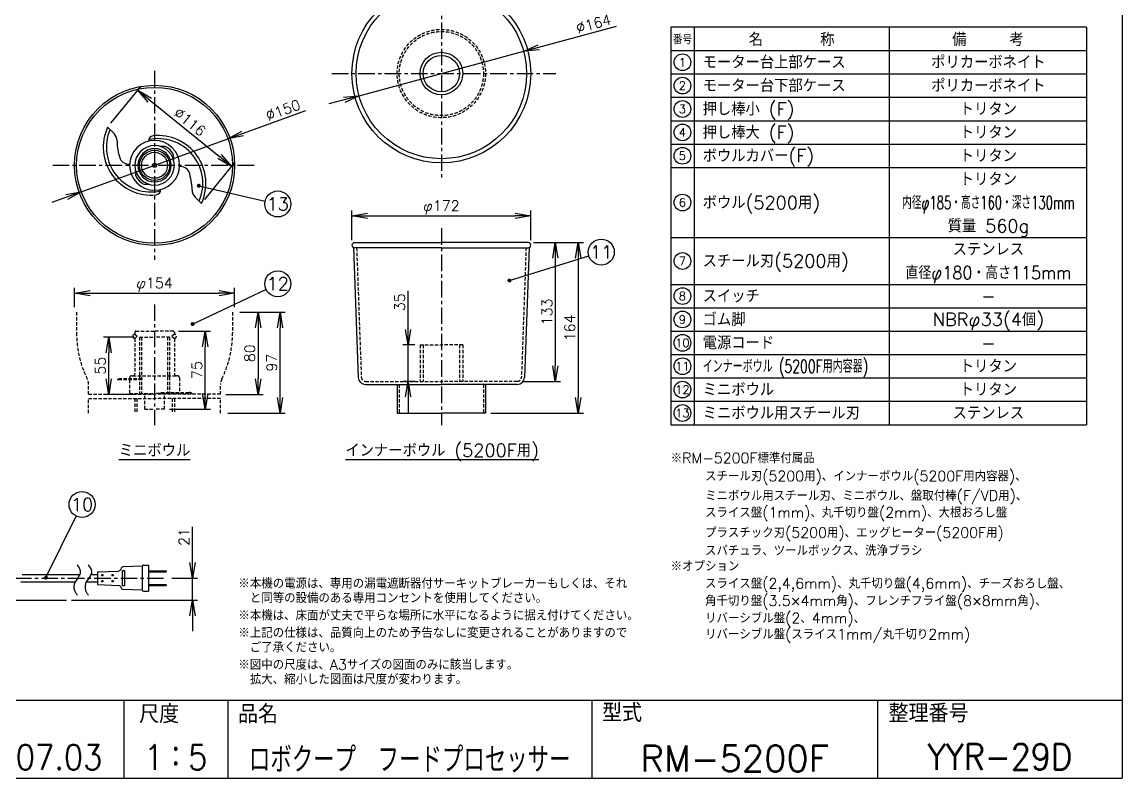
# Model space of a CAD drawing. Extents: x 115 to 2025, y 0 to 1377.
# Drawn here: x 967 to 2025, y 0 to 728 of the extents above; entities that cross this region are included whole.
import ezdxf
from ezdxf.enums import TextEntityAlignment as Align

# ---------------------------------------------------------------- set-up
doc = ezdxf.new("R2010")
doc.units = 0
doc.header["$LTSCALE"] = 0.5
doc.header["$MEASUREMENT"] = 0
doc.header["$PDMODE"] = 3
doc.header["$PDSIZE"] = 2.5
doc.linetypes.add('CENTER', pattern=[50.8, 31.75, -6.35, 6.35, -6.35])
doc.linetypes.add('HIDDEN', pattern=[9.525, 6.35, -3.175])
doc.layers.get('0').update_dxf_attribs({"linetype": 'CONTINUOUS'})
doc.layers.get('Defpoints').update_dxf_attribs({"linetype": 'CONTINUOUS'})
for name, color, linetype in [('DANMEN', 7, 'CONTINUOUS'), ('SIYOU', 7, 'CONTINUOUS'), ('SUNPOU', 7, 'CONTINUOUS'), ('WAKU', 7, 'CONTINUOUS')]:
    doc.layers.add(name, color=color, linetype=linetype)
doc.styles.get("Standard").update_dxf_attribs({"font": 'romans.shx', "bigfont": 'extfont.shx'})
doc.dimstyles.get("Standard").update_dxf_attribs({"dimscale": 5, "dimtxt": 2, "dimasz": 3, "dimexe": 1, "dimexo": 1, "dimgap": 0.6, "dimtad": 3, "dimdec": 0, "dimzin": 0, "dimdsep": 46, "dimtxsty": 'STANDARD', "dimblk": 'OPEN', "dimcen": 1.5, "dimadec": 0, "dimazin": 0, "dimtfac": 1, "dimtdec": 0, "dimtmove": 0, "dimatfit": 0, "dimldrblk": 'OPEN', "dimfxl": 1, "dimtolj": 1, "dimtzin": 0, "dimarcsym": 0})

# ---------------------------------------------------------------- blocks, each defined once
blk = doc.blocks.new('_OPEN')
at = {"color": 0, "linetype": 'ByBlock'}
for p, q in [((-1, 0.167), (0, 0)), ((0, 0), (-1, -0.167)), ((0, 0), (-1, 0))]:
    blk.add_line(p, q, dxfattribs=at)
blk = doc.blocks.new('*D15')
at = {"layer": 'Defpoints', "color": 0}
for p in [(1112.6, 430), (1143.3, 430), (1104.1, 355)]:
    blk.add_point(p, dxfattribs=at)
at = {"layer": 'SUNPOU', "color": 0, "lineweight": -2}
for p, q in [((1117.6, 430), (1148.3, 430)), ((1143.3, 370), (1143.3, 415)), ((1109.1, 355), (1148.3, 355))]:
    blk.add_line(p, q, dxfattribs=at)
at = {"layer": 'SUNPOU', "color": 0, "lineweight": -2, "xscale": 15, "yscale": 15, "zscale": 15}
for p, rotation in [((1143.3, 430), 90), ((1143.3, 355), 270)]:
    blk.add_blockref('_OPEN', p, dxfattribs=dict(at, rotation=rotation))
at = {"layer": 'SUNPOU', "color": 0, "insert": (1135.3, 392.5), "char_height": 10, "attachment_point": 5, "rotation": 90}
blk.add_mtext('\\A1;75', dxfattribs=at)
blk = doc.blocks.new('*D14')
at = {"layer": 'Defpoints', "color": 0}
for p in [(1171.6, 448.2), (1215.3, 448.2), (1160.1, 351.2)]:
    blk.add_point(p, dxfattribs=at)
at = {"layer": 'SUNPOU', "color": 0, "lineweight": -2}
for p, q in [((1176.6, 448.2), (1220.3, 448.2)), ((1215.3, 366.2), (1215.3, 433.2)), ((1165.1, 351.2), (1220.3, 351.2))]:
    blk.add_line(p, q, dxfattribs=at)
at = {"layer": 'SUNPOU', "color": 0, "lineweight": -2, "xscale": 15, "yscale": 15, "zscale": 15}
for p, rotation in [((1215.3, 448.2), 90), ((1215.3, 351.2), 270)]:
    blk.add_blockref('_OPEN', p, dxfattribs=dict(at, rotation=rotation))
at = {"layer": 'SUNPOU', "color": 0, "insert": (1207.3, 399.7), "char_height": 10, "attachment_point": 5, "rotation": 90}
blk.add_mtext('\\A1;97', dxfattribs=at)
blk = doc.blocks.new('*D13')
at = {"layer": 'Defpoints', "color": 0}
for p in [(1171.6, 466.6), (1017.6, 448.2), (1171.6, 448.2)]:
    blk.add_point(p, dxfattribs=at)
at = {"layer": 'SUNPOU', "color": 0, "lineweight": -2}
for p, q in [((1017.6, 453.2), (1017.6, 471.6)), ((1032.6, 466.6), (1156.6, 466.6)), ((1171.6, 453.2), (1171.6, 471.6))]:
    blk.add_line(p, q, dxfattribs=at)
at = {"layer": 'SUNPOU', "color": 0, "lineweight": -2, "xscale": 15, "yscale": 15, "zscale": 15, "rotation": 180}
blk.add_blockref('_OPEN', (1017.6, 466.6), dxfattribs=at)
at = {"layer": 'SUNPOU', "color": 0, "lineweight": -2, "xscale": 15, "yscale": 15, "zscale": 15}
blk.add_blockref('_OPEN', (1171.6, 466.6), dxfattribs=at)
at = {"layer": 'SUNPOU', "color": 0, "insert": (1094.6, 474.6), "char_height": 10, "attachment_point": 5}
blk.add_mtext('\\A1;φ154', dxfattribs=at)
blk = doc.blocks.new('*D12')
at = {"layer": 'Defpoints', "color": 0}
for p in [(1165.2, 615.1), (1024.1, 564.1)]:
    blk.add_point(p, dxfattribs=at)
at = {"layer": 'SUNPOU', "color": 0, "lineweight": -2}
for p, q in [((1179.3, 620.2), (1240.1, 642.2)), ((1024.1, 564.1), (1165.2, 615.1)), ((1010, 559), (995.9, 553.9))]:
    blk.add_line(p, q, dxfattribs=at)
at = {"layer": 'SUNPOU', "color": 0, "lineweight": -2, "xscale": 15, "yscale": 15, "zscale": 15}
for p, rotation in [((1165.2, 615.1), 199.8723469906799), ((1024.1, 564.1), 19.87234699067992)]:
    blk.add_blockref('_OPEN', p, dxfattribs=dict(at, rotation=rotation))
at = {"layer": 'SUNPOU', "color": 0, "insert": (1218.2, 642.8), "char_height": 10, "attachment_point": 5, "rotation": 19.8723}
blk.add_mtext('\\A1;∅150', dxfattribs=at)
blk = doc.blocks.new('*D11')
at = {"layer": 'Defpoints', "color": 0}
for p in [(1049.5, 626.2), (1168.7, 588.5), (1139.8, 552.9)]:
    blk.add_point(p, dxfattribs=at)
at = {"layer": 'SUNPOU', "color": 0, "lineweight": -2}
for p, q in [((1052.7, 630.1), (1081.6, 665.7)), ((1090.1, 652.4), (1157, 598)), ((1142.9, 556.8), (1171.8, 592.4))]:
    blk.add_line(p, q, dxfattribs=at)
at = {"layer": 'SUNPOU', "color": 0, "lineweight": -2, "xscale": 15, "yscale": 15, "zscale": 15}
for p, rotation in [((1078.4, 661.8), 140.9130941535423), ((1168.7, 588.5), 320.9130941535422)]:
    blk.add_blockref('_OPEN', p, dxfattribs=dict(at, rotation=rotation))
at = {"layer": 'SUNPOU', "color": 0, "insert": (1128.6, 631.4), "char_height": 10, "attachment_point": 5, "rotation": 320.9131}
blk.add_mtext('\\A1;%%C116', dxfattribs=at)
blk = doc.blocks.new('*D43')
at = {"layer": 'Defpoints', "color": 0}
for p in [(1456.4, 541), (1284.4, 512.7), (1456.4, 512.7)]:
    blk.add_point(p, dxfattribs=at)
at = {"layer": 'SUNPOU', "color": 0, "lineweight": -2}
for p, q in [((1284.4, 517.7), (1284.4, 546)), ((1299.4, 541), (1441.4, 541)), ((1456.4, 517.7), (1456.4, 546))]:
    blk.add_line(p, q, dxfattribs=at)
at = {"layer": 'SUNPOU', "color": 0, "lineweight": -2, "xscale": 15, "yscale": 15, "zscale": 15, "rotation": 180}
blk.add_blockref('_OPEN', (1284.4, 541), dxfattribs=at)
at = {"layer": 'SUNPOU', "color": 0, "lineweight": -2, "xscale": 15, "yscale": 15, "zscale": 15}
blk.add_blockref('_OPEN', (1456.4, 541), dxfattribs=at)
at = {"layer": 'SUNPOU', "color": 0, "insert": (1370.4, 549), "char_height": 10, "attachment_point": 5}
blk.add_mtext('\\A1;φ172', dxfattribs=at)
blk = doc.blocks.new('*D44')
at = {"layer": 'Defpoints', "color": 0}
for p in [(1453.9, 515.2), (1412.9, 351.2), (1502, 351.2)]:
    blk.add_point(p, dxfattribs=at)
at = {"layer": 'SUNPOU', "color": 0, "lineweight": -2}
for p, q in [((1458.9, 515.2), (1507, 515.2)), ((1502, 500.2), (1502, 366.2)), ((1417.9, 351.2), (1507, 351.2))]:
    blk.add_line(p, q, dxfattribs=at)
at = {"layer": 'SUNPOU', "color": 0, "lineweight": -2, "xscale": 15, "yscale": 15, "zscale": 15}
for p, rotation in [((1502, 515.2), 90), ((1502, 351.2), 270)]:
    blk.add_blockref('_OPEN', p, dxfattribs=dict(at, rotation=rotation))
at = {"layer": 'SUNPOU', "color": 0, "insert": (1494, 433.2), "char_height": 10, "attachment_point": 5, "rotation": 90}
blk.add_mtext('\\A1;164', dxfattribs=at)
blk = doc.blocks.new('*D45')
at = {"layer": 'Defpoints', "color": 0}
for p in [(1449.6, 699.3), (1291.3, 656.5)]:
    blk.add_point(p, dxfattribs=at)
at = {"layer": 'SUNPOU', "color": 0, "lineweight": -2}
for p, q in [((1464.1, 703.2), (1538.8, 723.4)), ((1291.3, 656.5), (1449.6, 699.3)), ((1276.8, 652.6), (1262.3, 648.7))]:
    blk.add_line(p, q, dxfattribs=at)
at = {"layer": 'SUNPOU', "color": 0, "lineweight": -2, "xscale": 15, "yscale": 15, "zscale": 15}
for p, rotation in [((1449.6, 699.3), 195.1323483495755), ((1291.3, 656.5), 15.13234834957551)]:
    blk.add_blockref('_OPEN', p, dxfattribs=dict(at, rotation=rotation))
at = {"layer": 'SUNPOU', "color": 0, "insert": (1516.8, 725.8), "char_height": 10, "attachment_point": 5, "rotation": 15.1323}
blk.add_mtext('\\A1;∅164', dxfattribs=at)
blk = doc.blocks.new('*D52')
at = {"layer": 'Defpoints', "color": 0}
for p in [(1106.3, 192.3), (1131, 192.3), (1009.8, 171.2)]:
    blk.add_point(p, dxfattribs=at)
at = {"layer": 'SUNPOU', "color": 0, "lineweight": -2}
for p, q in [((1131, 207.3), (1131, 241.6)), ((1111.3, 192.3), (1136, 192.3)), ((1131, 171.2), (1131, 192.3)), ((1014.8, 171.2), (1136, 171.2)), ((1131, 156.2), (1131, 141.2))]:
    blk.add_line(p, q, dxfattribs=at)
at = {"layer": 'SUNPOU', "color": 0, "lineweight": -2, "xscale": 15, "yscale": 15, "zscale": 15}
for p, rotation in [((1131, 192.3), 270), ((1131, 171.2), 90)]:
    blk.add_blockref('_OPEN', p, dxfattribs=dict(at, rotation=rotation))
at = {"layer": 'SUNPOU', "color": 0, "insert": (1123, 232), "char_height": 10, "attachment_point": 5, "rotation": 90}
blk.add_mtext('\\A1;21', dxfattribs=at)
blk = doc.blocks.new('*D60')
at = {"color": 0, "lineweight": -2}
for p, q in [((1458.9, 515.2), (1485, 515.2)), ((1480, 500.2), (1480, 396.7)), ((1448.4, 381.7), (1485, 381.7))]:
    blk.add_line(p, q, dxfattribs=at)
at = {"layer": 'Defpoints', "color": 0}
for p in [(1453.9, 515.2), (1443.4, 381.7), (1480, 381.7)]:
    blk.add_point(p, dxfattribs=at)
at = {"color": 0, "lineweight": -2, "xscale": 15, "yscale": 15, "zscale": 15}
for p, rotation in [((1480, 515.2), 90), ((1480, 381.7), 270)]:
    blk.add_blockref('_OPEN', p, dxfattribs=dict(at, rotation=rotation))
at = {"color": 0, "insert": (1472, 448.5), "char_height": 10, "attachment_point": 5, "rotation": 90}
blk.add_mtext('\\A1;133', dxfattribs=at)
blk = doc.blocks.new('*D61')
at = {"color": 0, "lineweight": -2}
for p, q in [((1338.4, 431.7), (1338.4, 468.9)), ((1344.9, 416.7), (1333.4, 416.7)), ((1338.4, 381.7), (1338.4, 416.7)), ((1344.9, 381.7), (1333.4, 381.7)), ((1338.4, 366.7), (1338.4, 351.7))]:
    blk.add_line(p, q, dxfattribs=at)
at = {"layer": 'Defpoints', "color": 0}
for p in [(1338.4, 416.7), (1349.9, 416.7), (1349.9, 381.7)]:
    blk.add_point(p, dxfattribs=at)
at = {"color": 0, "lineweight": -2, "xscale": 15, "yscale": 15, "zscale": 15}
for p, rotation in [((1338.4, 416.7), 270), ((1338.4, 381.7), 90)]:
    blk.add_blockref('_OPEN', p, dxfattribs=dict(at, rotation=rotation))
at = {"color": 0, "insert": (1330.4, 457.8), "char_height": 10, "attachment_point": 5, "rotation": 90}
blk.add_mtext('\\A1;35', dxfattribs=at)
blk = doc.blocks.new('*D62')
at = {"color": 0, "lineweight": -2}
for p, q in [((1176.6, 448.2), (1199.2, 448.2)), ((1194.2, 433.2), (1194.2, 384.2)), ((1163.1, 369.2), (1199.2, 369.2))]:
    blk.add_line(p, q, dxfattribs=at)
at = {"layer": 'Defpoints', "color": 0}
for p in [(1171.6, 448.2), (1158.1, 369.2), (1194.2, 369.2)]:
    blk.add_point(p, dxfattribs=at)
at = {"color": 0, "lineweight": -2, "xscale": 15, "yscale": 15, "zscale": 15}
for p, rotation in [((1194.2, 448.2), 90), ((1194.2, 369.2), 270)]:
    blk.add_blockref('_OPEN', p, dxfattribs=dict(at, rotation=rotation))
at = {"color": 0, "insert": (1186.2, 408.7), "char_height": 10, "attachment_point": 5, "rotation": 90}
blk.add_mtext('\\A1;80', dxfattribs=at)
blk = doc.blocks.new('*D63')
at = {"color": 0, "lineweight": -2}
for p, q in [((1075.1, 424.2), (1045.5, 424.2)), ((1050.5, 384.2), (1050.5, 409.2)), ((1075.1, 369.2), (1045.5, 369.2))]:
    blk.add_line(p, q, dxfattribs=at)
at = {"layer": 'Defpoints', "color": 0}
for p in [(1050.5, 424.2), (1080.1, 424.2), (1080.1, 369.2)]:
    blk.add_point(p, dxfattribs=at)
at = {"color": 0, "lineweight": -2, "xscale": 15, "yscale": 15, "zscale": 15}
for p, rotation in [((1050.5, 424.2), 90), ((1050.5, 369.2), 270)]:
    blk.add_blockref('_OPEN', p, dxfattribs=dict(at, rotation=rotation))
at = {"color": 0, "insert": (1042.5, 396.7), "char_height": 10, "attachment_point": 5, "rotation": 90}
blk.add_mtext('\\A1;55', dxfattribs=at)

msp = doc.modelspace()

# ---------------------------------------------------------------- linework, layer by layer
at = {"color": 2}
for p, q in [((1055.64, 620.1), (1049.5, 626.24)), ((1104.73, 607.58), (1099.92, 607.83)), ((1112.63, 599.68), (1112.88, 594.87)), ((1076.63, 579.48), (1076.38, 584.29)), ((1084.53, 571.58), (1089.34, 571.33)), ((1133.62, 559.06), (1139.76, 552.92)), ((1285.93, 510.42), (1290.44, 385.46)), ((1286.93, 515.21), (1370.43, 515.21)), ((1370.43, 510.21), (1286.93, 510.21)), ((1453.93, 515.21), (1370.43, 515.21)), ((1370.43, 510.21), (1453.93, 510.21)), ((1454.93, 510.42), (1450.42, 385.46)), ((1297.43, 378.71), (1370.43, 378.71)), ((1327.93, 378.71), (1327.93, 351.21)), ((1443.42, 378.71), (1370.43, 378.71)), ((1412.93, 378.71), (1412.93, 351.21)), ((1327.93, 351.21), (1370.43, 351.21)), ((1412.93, 351.21), (1370.43, 351.21)), ((1082.79, 203.98), (1064.18, 203.25)), ((1082.79, 180.62), (1064.18, 181.35))]:
    msp.add_line(p, q, dxfattribs=at)
msp.add_lwpolyline([(1063.89, 199.7), (1065.71, 199.7), (1065.71, 184.9), (1063.89, 184.9)], close=True, dxfattribs=at)
for centre, radius in [((1370.43, 677.89), 86), ((1370.43, 677.89), 82), ((1370.43, 677.89), 20.5), ((1370.43, 677.89), 17.5), ((1094.63, 589.58), 77), ((1094.63, 589.58), 75), ((1094.63, 589.58), 14.5), ((1094.63, 589.58), 12.5), ((1094.63, 589.58), 2), ((1044.43, 195.19), 0.75), ((1054.43, 195.19), 0.75), ((1044.43, 189.41), 0.75), ((1054.43, 189.41), 0.75)]:
    msp.add_circle(centre, radius, dxfattribs=at)
for centre, radius, start, end in [((1091.3, 606.96), 46.03, 155.23559, 275.93568), ((1091.3, 606.96), 43.03, 156.71525, 282.07433), ((1048.57, 613.03), 10, 0.31542, 45), ((1094.63, 589.58), 24, 315, 135), ((1093.8, 613.03), 5, 96.86513, 181.89281), ((1097.96, 572.2), 43.03, 336.71525, 102.07433), ((1097.96, 572.2), 46.03, 335.23559, 95.93568), ((1112.15, 613.38), 53.58, 180.31542, 199.11383), ((1094.63, 589.58), 24, 135, 315), ((1094.63, 589.58), 19, 135, 315), ((1094.63, 589.58), 19, 315, 135), ((1094.63, 589.58), 16, 315, 135), ((1104.57, 604.58), 3, 56.45825, 87.01668), ((1094.63, 589.58), 21, 33.54175, 56.45825), ((1069.44, 599.61), 8.77, 205.53945, 278.06815), ((1094.63, 589.58), 16, 135, 315), ((1109.63, 599.53), 3, 2.98332, 33.54175), ((1119.82, 579.55), 8.77, 25.53945, 98.06815), ((1077.11, 565.78), 53.58, 0.31542, 19.11383), ((1079.63, 579.63), 3, 182.98332, 213.54175), ((1094.63, 589.58), 21, 213.54175, 236.45825), ((1084.68, 574.58), 3, 236.45825, 267.01668), ((1095.46, 566.13), 5, 276.86513, 1.89281), ((1140.69, 566.13), 10, 180.31542, 225), ((1286.93, 512.71), 2.5, 90, 270), ((1453.93, 512.71), 2.5, 270, 90), ((1297.43, 385.71), 7, 182.07488, 270), ((1443.42, 385.71), 7, 270, 357.92512), ((1059.6, 202.51), 3.34, 278.34174, 352.96053), ((1064.38, 201.76), 1.5, 97.84918, 166.99512), ((1059.6, 182.09), 3.34, 7.03947, 81.65826), ((1064.38, 182.83), 1.5, 193.00488, 262.15082)]:
    msp.add_arc(centre, radius, start, end, dxfattribs=at)
at = {"layer": 'DANMEN', "color": 2, "linetype": 'CENTER'}
for p, q in [((1370.43, 777.9), (1370.43, 574.71)), ((1094.63, 680.61), (1094.63, 498.55)), ((1265.1, 677.89), (1480.6, 677.89)), ((996.73, 589.58), (1192.53, 589.58)), ((1370.43, 529.07), (1370.43, 339.48)), ((1094.63, 455.76), (1094.63, 339.48)), ((960.42, 192.3), (1106.32, 192.3))]:
    msp.add_line(p, q, dxfattribs=at)
at = {"layer": 'DANMEN', "color": 2, "linetype": 'HIDDEN'}
for p, q in [((1288.94, 510.21), (1293.43, 385.57)), ((1451.93, 510.53), (1447.42, 385.57)), ((1019.63, 448.21), (1019.63, 428.21)), ((1169.63, 448.21), (1169.63, 428.21)), ((1075.63, 429.02), (1075.63, 427.02)), ((1075.63, 427.02), (1077.99, 425.02)), ((1077.99, 425.02), (1075.63, 423.02)), ((1076.63, 430.02), (1094.63, 430.02)), ((1080.13, 424.21), (1094.63, 424.21)), ((1080.13, 424.21), (1080.13, 369.21)), ((1082.13, 424.21), (1082.13, 369.21)), ((1112.63, 430.02), (1094.63, 430.02)), ((1109.13, 424.21), (1094.63, 424.21)), ((1107.13, 424.21), (1107.13, 369.21)), ((1109.13, 424.21), (1109.13, 369.21)), ((1113.63, 427.02), (1111.27, 425.02)), ((1111.27, 425.02), (1113.63, 423.02)), ((1113.63, 429.02), (1113.63, 427.02)), ((1075.63, 423.02), (1075.63, 389.02)), ((1113.63, 423.02), (1113.63, 389.02)), ((1349.93, 416.71), (1370.43, 416.71)), ((1349.93, 416.71), (1349.93, 381.71)), ((1352.93, 416.71), (1352.93, 381.71)), ((1390.93, 416.71), (1370.43, 416.71)), ((1387.93, 416.71), (1387.93, 381.71)), ((1390.93, 416.71), (1390.93, 381.71)), ((1082.29, 383.02), (1058.53, 383.02)), ((1082.29, 384.02), (1061.61, 384.02)), ((1070.63, 385.02), (1070.63, 384.02)), ((1070.63, 383.02), (1070.63, 370.02)), ((1072.63, 387.02), (1073.63, 387.02)), ((1073.63, 387.02), (1115.63, 387.02)), ((1082.29, 384.02), (1082.29, 383.02)), ((1116.63, 387.02), (1115.63, 387.02)), ((1118.63, 385.02), (1118.63, 371.02)), ((1297.43, 381.71), (1370.43, 381.71)), ((1443.42, 381.71), (1370.43, 381.71)), ((1031.13, 369.21), (1031.13, 378.82)), ((1100.62, 371.02), (1127.73, 371.02)), ((1100.62, 371.02), (1100.62, 370.02)), ((1158.13, 369.21), (1158.13, 378.82)), ((1329.93, 378.71), (1329.93, 351.21)), ((1410.93, 378.71), (1410.93, 351.21)), ((1031.13, 369.21), (1094.63, 369.21)), ((1031.13, 351.21), (1031.13, 365.21)), ((1031.13, 365.21), (1094.63, 365.21)), ((1070.63, 370.02), (1094.63, 370.02)), ((1075.63, 365.21), (1075.63, 351.21)), ((1077.63, 365.21), (1077.63, 351.21)), ((1085.13, 355.02), (1085.13, 370.02)), ((1118.63, 370.02), (1094.63, 370.02)), ((1158.13, 369.21), (1094.63, 369.21)), ((1158.13, 365.21), (1094.63, 365.21)), ((1100.62, 370.02), (1130.73, 370.02)), ((1104.13, 355.02), (1104.13, 370.02)), ((1111.63, 365.21), (1111.63, 351.21)), ((1113.63, 365.21), (1113.63, 351.21)), ((1158.13, 351.21), (1158.13, 365.21)), ((1085.13, 355.02), (1094.63, 355.02)), ((1104.13, 355.02), (1094.63, 355.02))]:
    msp.add_line(p, q, dxfattribs=at)
at = {"layer": 'DANMEN', "color": 2}
for p, q in [((1082.63, 203.3), (1082.63, 181.3)), ((1084.13, 204.8), (1088.63, 204.8)), ((1088.63, 204.8), (1088.63, 179.8)), ((967.19, 195.8), (1022.58, 195.8)), ((1033.27, 195.8), (1039.65, 195.8)), ((1039.71, 198.3), (1060.09, 199.2)), ((1039.71, 198.3), (1039.71, 186.3)), ((1088.63, 199.3), (1105.63, 199.3)), ((1088.63, 198.3), (1105.63, 198.3)), ((1105.63, 199.3), (1105.63, 198.3)), ((966.04, 188.8), (1018.28, 188.8)), ((1028.97, 188.8), (1039.65, 188.8)), ((1039.71, 186.3), (1060.09, 185.4)), ((1088.63, 186.3), (1105.63, 186.3)), ((1088.63, 185.3), (1105.63, 185.3)), ((1105.63, 186.3), (1105.63, 185.3)), ((203.73, 171.25), (1009.78, 171.25)), ((1084.13, 179.8), (1088.63, 179.8))]:
    msp.add_line(p, q, dxfattribs=at)
at = {"layer": 'DANMEN', "color": 2, "linetype": 'HIDDEN'}
for radius in [42.5, 40.5]:
    msp.add_circle((1370.43, 677.89), radius, dxfattribs=at)
for centre, radius, start, end in [((1118.68, 428.03), 99.05, 179.89673, 206.30589), ((1075.63, 425.02), 2, 90, 270), ((1076.63, 429.02), 1, 90, 180), ((1112.63, 429.02), 1, 0, 90), ((1113.63, 425.02), 2, 270, 90), ((1070.58, 428.03), 99.05, 333.69411, 0.10327), ((1019.13, 378.82), 12, 0, 26.30589), ((1061.69, 378.52), 5.5, 90.80308, 125.10382), ((1072.63, 385.02), 2, 90, 180), ((1073.63, 389.02), 2, 270, 0), ((1115.63, 389.02), 2, 180, 270), ((1116.63, 385.02), 2, 0, 90), ((1170.13, 378.82), 12, 153.69411, 180), ((1297.43, 385.71), 4, 182.07488, 270), ((1443.42, 385.71), 4, 270, 357.92512), ((1127.56, 365.5), 5.52, 54.93218, 88.19793)]:
    msp.add_arc(centre, radius, start, end, dxfattribs=at)
at = {"layer": 'DANMEN', "color": 2}
for centre, start, end in [((1084.13, 203.3), 90, 180), ((1084.13, 181.3), 180, 270)]:
    msp.add_arc(centre, 1.5, start, end, dxfattribs=at)
for points in [[(1020.07, 205.13), (1021.55, 203.2), (1024.49, 199.36), (1021.21, 192.6), (1016.3, 187.08), (1017.16, 179.77), (1019.71, 176.68), (1020.38, 175.86)], [(1030.75, 205.13), (1032.23, 203.2), (1035.18, 199.36), (1031.89, 192.6), (1026.99, 187.08), (1027.84, 179.77), (1030.39, 176.68), (1031.07, 175.86)]]:
    msp.add_open_spline(points, degree=3, knots=[0, 0, 0, 0, 6.7451088, 13.4014565, 20.0286772, 28.8742513, 32.0623125, 32.0623125, 32.0623125, 32.0623125], dxfattribs=at)
at = {"layer": 'SIYOU', "color": 6}
for p, q in [((1591.01, 722.5), (1591.01, 340)), ((1991.01, 722.5), (1591.01, 722.5)), ((1991.01, 722.5), (1991.01, 340)), ((1591.01, 340), (1991.01, 340))]:
    msp.add_line(p, q, dxfattribs=at)
at = {"layer": 'SIYOU', "color": 7}
for p, q in [((1613.51, 722.5), (1613.51, 340)), ((1801.01, 722.5), (1801.01, 340)), ((1591.01, 700), (1991.01, 700)), ((1591.01, 677.5), (1991.01, 677.5)), ((1591.01, 655), (1991.01, 655)), ((1591.01, 632.5), (1991.01, 632.5)), ((1591.01, 610), (1991.01, 610)), ((1591.01, 587.5), (1991.01, 587.5)), ((1591.01, 520), (1991.01, 520)), ((1591.01, 475), (1991.01, 475)), ((1591.01, 452.5), (1991.01, 452.5)), ((1591.01, 430), (1991.01, 430)), ((1591.01, 407.5), (1991.01, 407.5)), ((1591.01, 385), (1991.01, 385)), ((1591.01, 362.5), (1991.01, 362.5))]:
    msp.add_line(p, q, dxfattribs=at)
at = {"layer": 'SIYOU', "color": 1}
for centre in [(1602.26, 688.75), (1602.26, 666.25), (1602.26, 643.75), (1602.26, 621.25), (1602.26, 598.75), (1602.26, 553.75), (1602.26, 497.5), (1602.26, 463.75), (1602.26, 441.25), (1602.26, 418.75), (1602.26, 396.25), (1602.26, 373.75), (1602.26, 351.25)]:
    msp.add_circle(centre, 8.04, dxfattribs=at)
at = {"layer": 'SUNPOU'}
for centre in [(1213.07, 552.38), (1524.25, 506.08), (1213.07, 475.57), (1024.87, 263.18)]:
    msp.add_circle(centre, 12.5, dxfattribs=at)
at = {"layer": 'WAKU', "color": 6}
for p, q in [((2025, 1376.75), (2025, 0)), ((115, 75), (2025, 75)), ((115, 0), (2025, 0))]:
    msp.add_line(p, q, dxfattribs=at)
at = {"layer": 'WAKU', "color": 7}
for p, q in [((1065, 75), (1065, 0)), ((1165, 75), (1165, 0)), ((1515, 75), (1515, 0)), ((1790, 75), (1790, 0))]:
    msp.add_line(p, q, dxfattribs=at)

# ---------------------------------------------------------------- texts
at = {"layer": 'SIYOU', "color": 1}
for s, height, p in [('番号', 8.036, (1602.26, 711.25)), ('名\u3000\u3000\u3000\u3000称', 12.5, (1707.26, 711.25)), ('備\u3000\u3000\u3000考', 12.5, (1896.01, 711.25)), ('1', 8.04, (1602.26, 688.75)), ('2', 8.04, (1602.26, 666.25)), ('3', 8.04, (1602.26, 643.75)), ('4', 8.04, (1602.26, 621.25)), ('5', 8.04, (1602.26, 598.75)), ('6', 8.04, (1602.26, 553.75)), ('7', 8.04, (1602.26, 497.5)), ('8', 8.04, (1602.26, 463.75)), ('9', 8.04, (1602.26, 441.25)), ('10', 8.036, (1602.26, 418.75)), ('11', 8.036, (1602.26, 396.25)), ('12', 8.036, (1602.26, 373.75)), ('13', 8.036, (1602.26, 351.25))]:
    msp.add_text(s, height=height, dxfattribs=at).set_placement(p, align=Align.MIDDLE)
for s, p in [('モーター台上部ケース', (1621.72, 688.75)), ('モーター台下部ケース', (1621.72, 666.25)), ('押し棒小 (F)', (1621.72, 643.75)), ('押し棒大 (F)', (1621.72, 621.25)), ('ボウルカバー(F)', (1621.72, 598.75)), ('ボウル(5200用)', (1621.72, 553.75)), ('スチール刃(5200用)', (1621.72, 497.5)), ('スイッチ', (1621.72, 463.75)), ('ゴム脚', (1621.72, 441.25)), ('電源コード', (1621.72, 418.75)), ('ミニボウル', (1621.72, 373.75)), ('ミニボウル用スチール刃', (1621.72, 351.25))]:
    msp.add_text(s, height=12.5, dxfattribs=at).set_placement(p, align=Align.MIDDLE_LEFT)
for s, p in [('ポリカーボネイト', (1896.49, 688.77)), ('ポリカーボネイト', (1896.49, 666.27)), ('トリタン', (1896.49, 643.77)), ('トリタン', (1896.49, 621.27)), ('トリタン', (1896.49, 598.77)), ('トリタン', (1896.49, 576.27)), ('質量 560g', (1896.49, 531.27)), ('ステンレス', (1896.49, 508.77)), ('-', (1896.49, 463.77)), ('NBRφ33(4個)', (1896.49, 441.27)), ('-', (1896.49, 418.77)), ('トリタン', (1896.49, 396.27)), ('トリタン', (1896.49, 373.77)), ('ステンレス', (1896.49, 351.27))]:
    msp.add_text(s, height=12.5, dxfattribs=at).set_placement(p, align=Align.MIDDLE_CENTER)
for s, width, p in [('内径φ185・高さ160・深さ130mm', 0.65, (1896.49, 553.77)), ('直径φ180・高さ115mm', 0.9, (1896.49, 486.27))]:
    msp.add_text(s, height=12.5, dxfattribs=dict(at, width=width)).set_placement(p, align=Align.MIDDLE_CENTER)
at = {"layer": 'SIYOU', "color": 1, "width": 0.7}
msp.add_text('インナーボウル (5200F用内容器)', height=12.5, dxfattribs=at).set_placement((1621.72, 396.25), align=Align.MIDDLE_LEFT)
at = {"layer": 'SIYOU', "color": 1}
for s, p in [('%%Uミニボウル', (1094.63, 309.04)), ('%%Uインナーボウル (5200F用)', (1371.15, 309.04))]:
    msp.add_text(s, height=12.5, dxfattribs=at).set_placement(p, align=Align.CENTER)
for s, p in [('※RM-5200F標準付属品', (1591.01, 302.94)), ('\u3000\u3000\u3000スチール刃(5200用)、インナーボウル(5200F用内容器)、', (1591.01, 285.56)), ('\u3000\u3000\u3000ミニボウル用スチール刃、ミニボウル、盤取付棒(F/VD用)、', (1591.01, 266.72)), ('\u3000\u3000\u3000スライス盤(1mm)、丸千切り盤(2mm)、大根おろし盤', (1591.01, 250.56)), ('\u3000\u3000\u3000プラスチック刃(5200用)、エッグヒーター(5200F用)', (1591.01, 231.17)), ('\u3000\u3000\u3000スパチュラ、ツールボックス、洗浄ブラシ', (1591.01, 213.9)), ('※オプション', (1591.01, 198.95)), ('※本機の電源は、専用の漏電遮断器付サーキットブレーカーもしくは、それ', (1175.22, 182.27)), ('\u3000\u3000\u3000スライス盤(2,4,6mm)、丸千切り盤(4,6mm)、チーズおろし盤、', (1591.01, 182.27)), ('\u3000と同等の設備のある専用コンセントを使用してください。', (1175.22, 168.27)), ('\u3000\u3000\u3000角千切り盤(3.5×4mm角)、フレンチフライ盤(8×8mm角)、', (1591.01, 165.59)), ('※本機は、床面が丈夫で平らな場所に水平になるように据え付けてください。', (1175.22, 151.55)), ('\u3000\u3000\u3000リバーシブル盤(2、4mm)、', (1591.01, 148.91)), ('※上記の仕様は、品質向上のため予告なしに変更されることがありますので', (1175.22, 134.83)), ('\u3000\u3000\u3000リバーシブル盤(スライス1mm/丸千切り2mm)', (1591.01, 133.39)), ('\u3000ご了承ください。', (1175.22, 120.83)), ('※図中の尺度は、A3サイズの図面のみに該当します。', (1175.22, 104.11)), ('\u3000拡大、縮小した図面は尺度が変わります。', (1175.22, 90.11))]:
    msp.add_text(s, height=10, dxfattribs=at).set_placement(p)
at = {"layer": 'SUNPOU'}
for s, p in [('13', (1213.07, 552.38)), ('11', (1524.25, 506.08)), ('12', (1213.07, 475.57)), ('10', (1024.87, 263.18))]:
    msp.add_text(s, height=12.5, dxfattribs=at).set_placement(p, align=Align.MIDDLE)
at = {"layer": 'WAKU'}
for s, p in [('尺度', (1079.76, 52.71)), ('品名', (1174.84, 52.71)), ('型式', (1524.95, 53.98)), ('整理番号', (1800.43, 53.55))]:
    msp.add_text(s, height=17.5, dxfattribs=at).set_placement(p)
at = {"layer": 'WAKU', "color": 1, "width": 0.9}
for s, height, p in [("'14.07.03", 24, (975, 8.02)), ('1：5', 24, (1115, 8.02)), ('YYR-29D', 25, (1907.5, 8.02))]:
    msp.add_text(s, height=height, dxfattribs=at).set_placement(p, align=Align.CENTER)
at = {"layer": 'WAKU', "color": 1, "width": 0.75}
msp.add_text('ロボクープ\u3000フードプロセッサー', height=25, dxfattribs=at).set_placement((1340, 18.75), align=Align.MIDDLE)
at = {"layer": 'WAKU', "color": 1}
msp.add_text('RM-5200F', height=25, dxfattribs=at).set_placement((1652.5, 18.75), align=Align.MIDDLE)

# ---------------------------------------------------------------- dimensions: what is measured, and where the dimension line sits
at = {"layer": 'SUNPOU'}
for p1, p2, picture, middle in [((1291.27, 656.49), (1449.58, 699.3), '*D45', (1518.9, 718.04)), ((1024.09, 564.09), (1165.16, 615.07), '*D12', (1220.96, 635.24))]:
    dim = msp.add_diameter_dim_2p(p1=p1, p2=p2, dimstyle='STANDARD', dxfattribs=at)
    dim.commit()
    dim.dimension.update_dxf_attribs({"geometry": picture, "text_midpoint": middle, "dimtype": 163})
dim = msp.add_aligned_dim(p1=(1049.5, 626.24), p2=(1139.76, 552.92), distance=45.88, text='%%C<>', dimstyle='STANDARD', dxfattribs=at)
dim.commit()
dim.dimension.update_dxf_attribs({"geometry": '*D11', "text_midpoint": (1128.6, 631.4)})
dim = msp.add_linear_dim(base=(1456.43, 540.97), p1=(1284.43, 512.71), p2=(1456.43, 512.71), text='φ<>', dimstyle='STANDARD', dxfattribs=at)
dim.commit()
dim.dimension.update_dxf_attribs({"geometry": '*D43', "text_midpoint": (1370.43, 548.97)})
dim = msp.add_linear_dim(base=(1502.01, 351.21), p1=(1453.93, 515.21), p2=(1412.93, 351.21), angle=90, dimstyle='STANDARD', dxfattribs=at)
dim.commit()
dim.dimension.update_dxf_attribs({"geometry": '*D44', "text_midpoint": (1502.01, 433.21), "dimtype": 160})
for base, p1, p2, text, picture, middle in [((1480.02, 381.71), (1453.93, 515.21), (1443.42, 381.71), '133', '*D60', (1472.02, 448.46)), ((1194.2, 369.21), (1171.63, 448.21), (1158.13, 369.21), '80', '*D62', (1186.2, 408.71))]:
    dim = msp.add_linear_dim(base=base, p1=p1, p2=p2, angle=90, text=text, dimstyle='STANDARD', dxfattribs=at)
    dim.commit()
    dim.dimension.update_dxf_attribs({"geometry": picture, "text_midpoint": middle})
dim = msp.add_linear_dim(base=(1171.63, 466.58), p1=(1017.63, 448.21), p2=(1171.63, 448.21), text='φ<>', dimstyle='STANDARD', dxfattribs=at)
dim.commit()
dim.dimension.update_dxf_attribs({"geometry": '*D13', "text_midpoint": (1094.63, 466.58), "dimtype": 160})
for base, p1, p2, picture, middle in [((1338.42, 416.71), (1349.93, 381.71), (1349.93, 416.71), '*D61', (1330.42, 457.81)), ((1215.29, 448.21), (1160.13, 351.21), (1171.63, 448.21), '*D14', (1207.29, 399.71)), ((1050.47, 424.21), (1080.13, 369.21), (1080.13, 424.21), '*D63', (1042.47, 396.71)), ((1143.31, 430.02), (1104.13, 355.02), (1112.63, 430.02), '*D15', (1135.31, 392.52)), ((1131.04, 192.3), (1009.78, 171.25), (1106.32, 192.3), '*D52', (1123.04, 231.97))]:
    dim = msp.add_linear_dim(base=base, p1=p1, p2=p2, angle=90, dimstyle='STANDARD', dxfattribs=at)
    dim.commit()
    dim.dimension.update_dxf_attribs({"geometry": picture, "text_midpoint": middle})

# ---------------------------------------------------------------- leaders
for points, override in [([(1137.13, 569.96), (1200.9, 555.2)], {"dimgap": 1, "dimtad": 0, "dimldrblk": 'DotSmall'}), ([(1435.87, 478.7), (1512.31, 502.38)], {"dimgap": 1, "dimtad": 0, "dimldrblk": 'DotSmall'}), ([(1131.2, 436.8), (1201.78, 470.22)], {"dimgap": 1, "dimtad": 0, "dimldrblk": 'DotSmall'}), ([(990.19, 192.82), (1019.34, 251.97)], {"dimldrblk": 'DotSmall'})]:
    msp.add_leader(points, dimstyle='STANDARD', override=override, dxfattribs=at)

doc.saveas('drawing.dxf')
